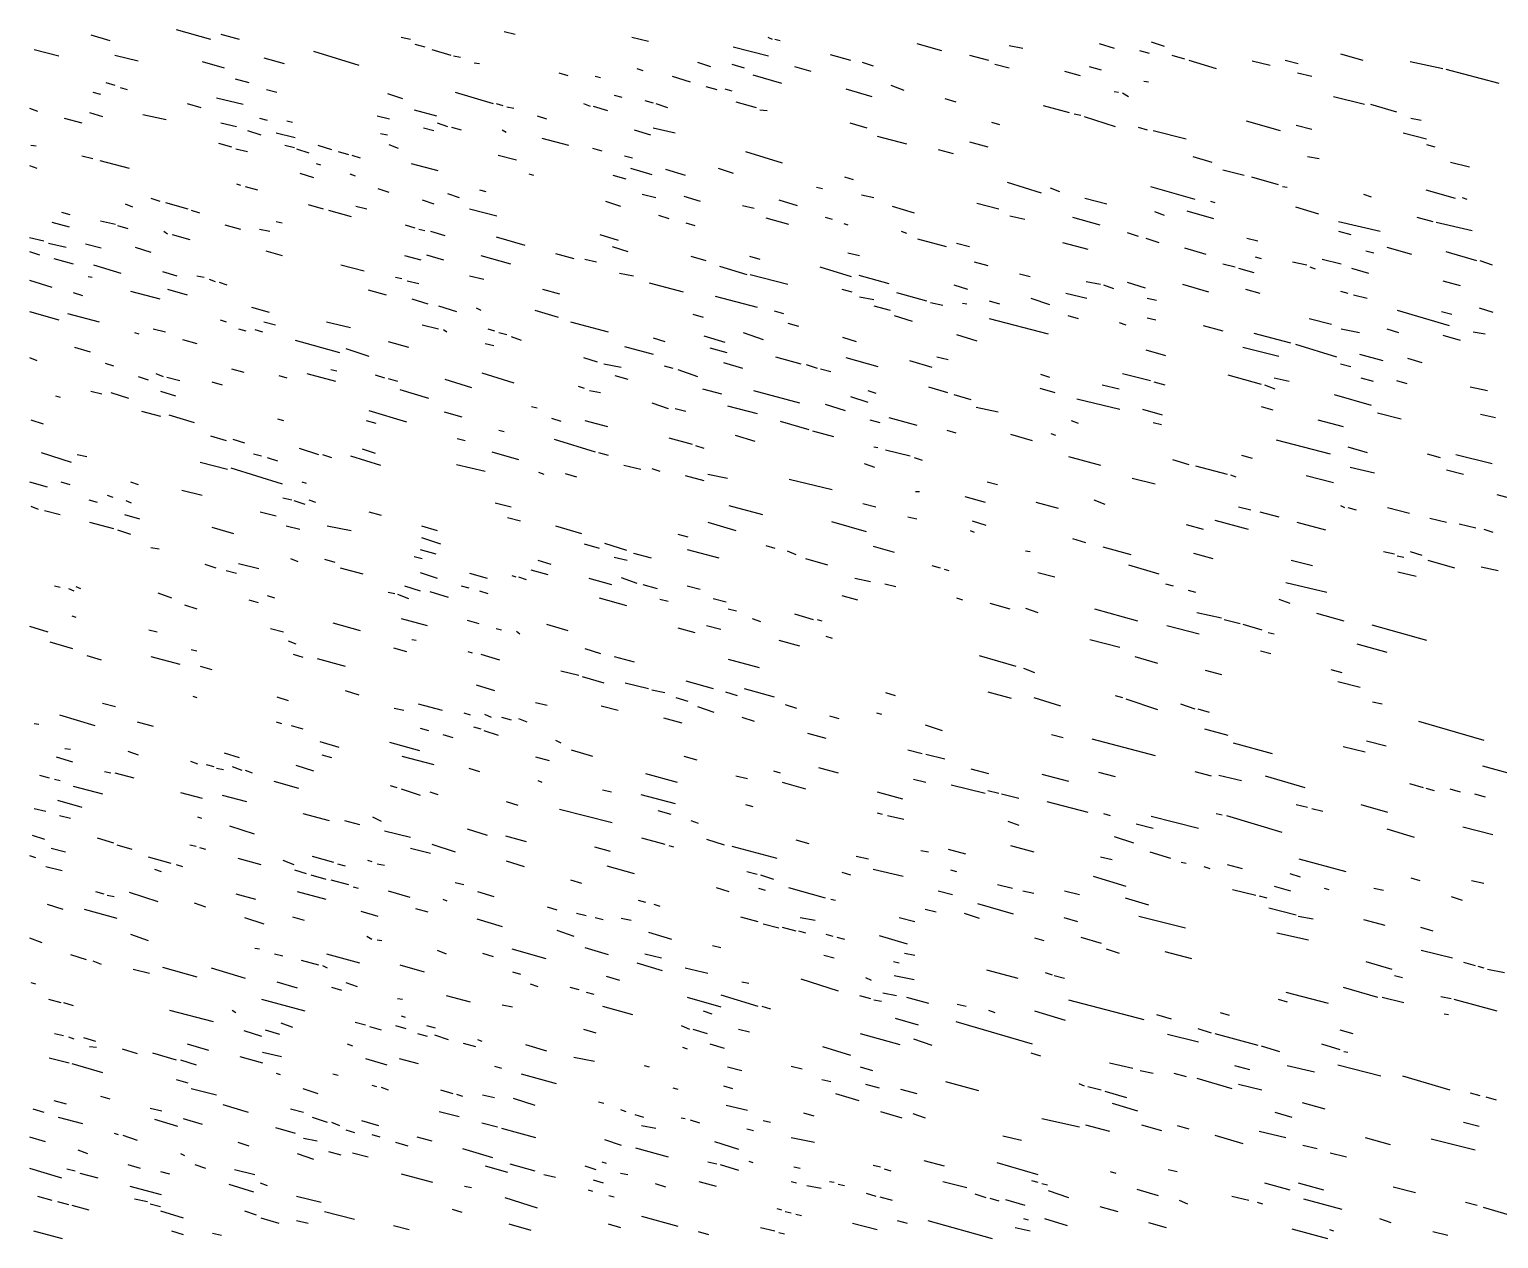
# Model space of a CAD drawing. Extents: x 0 to 599, y 0 to 600.
# Drawn here: x 0.2 to 394.2, y 0.2 to 324.4 of the extents above; entities that cross this region are included whole.
import ezdxf

# ---------------------------------------------------------------- set-up
doc = ezdxf.new("R2010")
doc.units = 0
doc.header["$MEASUREMENT"] = 0
doc.layers.add('MARBLE_FSET6', color=134, linetype='CONTINUOUS')

msp = doc.modelspace()

# ---------------------------------------------------------------- linework, layer by layer
at = {"layer": 'MARBLE_FSET6'}
for p, q in [((39.57, 324.43), (48.73, 321.81)), ((51.48, 323.12), (56.43, 321.81)), ((127.51, 323.87), (130.44, 323.12)), ((16.67, 322.93), (21.8, 321.44)), ((99.85, 322.37), (102.41, 321.81)), ((103.51, 320.5), (106.26, 319.75)), ((161.77, 322.37), (166.17, 321.25)), ((188.89, 319.75), (198.41, 317.32)), ((198.23, 322.37), (199.33, 321.81)), ((200.06, 321.81), (201.53, 321.44)), ((238.17, 320.69), (244.76, 318.81)), ((262.9, 320.12), (266.56, 319.38)), ((287.08, 320.69), (291.11, 319.38)), ((301.01, 321.06), (304.49, 319.94)), ((1.47, 319), (8.06, 317.32)), ((23.08, 317.5), (29.31, 316.01)), ((46.53, 315.82), (52.4, 314.13)), ((63.02, 316.76), (68.52, 315.26)), ((76.4, 318.63), (88.49, 314.88)), ((108.09, 319), (113.22, 317.5)), ((113.95, 317.32), (115.79, 316.94)), ((119.45, 315.44), (120.92, 315.26)), ((179.36, 315.63), (182.84, 314.51)), ((214.9, 317.69), (220.4, 316.19)), ((223.51, 315.63), (226.44, 314.7)), ((252.27, 317.5), (257.4, 316.19)), ((297.89, 318.81), (300.46, 318.07)), ((306.5, 317.5), (309.98, 316.57)), ((311.08, 316.19), (318.41, 313.95)), ((328.12, 316.01), (332.89, 314.88)), ((336.92, 316.19), (340.4, 315.26)), ((351.76, 317.88), (357.8, 316.19)), ((370.44, 315.82), (379.24, 313.95)), ((142.17, 312.82), (144.55, 312.07)), ((151.88, 311.89), (153.34, 311.51)), ((163.05, 313.95), (164.7, 313.39)), ((172.58, 311.89), (177.34, 310.39)), ((188.52, 315.07), (191.82, 314.13)), ((194.2, 312.26), (201.89, 310.02)), ((205.37, 314.51), (209.77, 313.2)), ((259.05, 315.07), (262.9, 314.13)), ((277.74, 313.2), (281.95, 312.07)), ((284.34, 314.51), (287.63, 313.57)), ((340.21, 312.82), (344.06, 311.89)), ((379.97, 313.76), (394.26, 310.02)), ((17.22, 307.58), (19.24, 307.02)), ((20.7, 310.2), (23.08, 309.45)), ((24.55, 308.89), (26.38, 308.33)), ((55.33, 311.14), (58.99, 310.2)), ((63.76, 308.33), (66.5, 307.58)), ((114.32, 307.58), (124.58, 304.59)), ((181.56, 309.08), (184.49, 308.33)), ((186.69, 308.52), (188.52, 307.96)), ((219.11, 308.52), (226.08, 306.46)), ((231.21, 309.45), (234.69, 308.14)), ((291.11, 307.77), (292.21, 307.58)), ((293.31, 307.39), (294.96, 306.46)), ((298.99, 310.58), (300.27, 310.39)), ((42.5, 304.59), (46.17, 303.46)), ((50.38, 306.08), (57.53, 304.4)), ((96.18, 307.21), (100.21, 305.9)), ((125.31, 304.59), (127.15, 304.03)), ((128.24, 303.65), (130.08, 303.28)), ((148.76, 304.59), (150.6, 303.84)), ((151.33, 303.84), (155.18, 302.71)), ((157.01, 306.83), (159.02, 306.27)), ((165.25, 305.34), (167.45, 304.77)), ((168.18, 304.59), (171.3, 303.46)), ((189.62, 304.96), (195.11, 303.46)), ((245.68, 305.9), (248.61, 304.96)), ((272.06, 304.03), (279.02, 302.15)), ((349.92, 306.46), (358.17, 304.4)), ((359.82, 304.4), (366.78, 302.34)), ((0.18, 303.28), (2.38, 302.53)), ((9.53, 300.66), (14.29, 299.34)), ((16.31, 302.15), (19.79, 301.03)), ((30.6, 301.59), (36.82, 300.28)), ((61.92, 300.66), (63.94, 300.09)), ((69.25, 299.91), (70.72, 299.53)), ((93.44, 301.22), (96.73, 300.47)), ((103.33, 302.9), (109.37, 301.22)), ((136.31, 301.22), (138.87, 300.47)), ((196.03, 302.9), (198.05, 302.71)), ((258.14, 299.53), (260.34, 298.97)), ((280.31, 301.78), (282.14, 301.4)), ((283.05, 301.03), (291.3, 298.41)), ((326.47, 299.91), (335.63, 297.29)), ((370.63, 300.66), (373.37, 300.09)), ((51.48, 299.34), (55.69, 298.41)), ((58.63, 297.29), (62.29, 296.16)), ((66.32, 296.72), (71.45, 295.41)), ((94.35, 296.54), (96.18, 296.16)), ((105.89, 298.03), (108.64, 297.29)), ((109.56, 299.34), (112.31, 298.41)), ((113.4, 298.22), (115.97, 297.47)), ((126.96, 297.47), (128.06, 296.91)), ((162.32, 297.47), (166.72, 296.16)), ((167.45, 298.03), (173.31, 296.72)), ((220.21, 299.34), (224.79, 298.03)), ((227.54, 295.79), (235.42, 293.73)), ((297.53, 298.22), (299.91, 297.47)), ((301.56, 297.29), (310.35, 295.04)), ((339.85, 298.78), (344.06, 297.66)), ((368.61, 296.72), (374.84, 295.04)), ((0.55, 293.35), (2.02, 293.17)), ((50.93, 293.92), (54.41, 292.98)), ((55.51, 292.42), (58.63, 291.67)), ((68.7, 293.35), (71.27, 292.79)), ((71.82, 292.42), (75.11, 291.29)), ((77.5, 293.35), (81.16, 292.23)), ((82.99, 291.67), (85.74, 290.92)), ((96.55, 293.54), (99.11, 292.61)), ((137.59, 295.23), (144.73, 293.35)), ((151.15, 292.61), (153.71, 291.86)), ((192.18, 291.67), (202.08, 288.67)), ((243.85, 292.23), (247.88, 291.11)), ((252.27, 294.29), (257.22, 292.98)), ((374.84, 293.54), (377.04, 292.98)), ((0.18, 287.93), (2.2, 287.18)), ((14.29, 290.55), (17.22, 289.8)), ((19.05, 289.24), (26.93, 287.18)), ((77.13, 288.49), (78.23, 288.11)), ((86.66, 290.73), (88.85, 289.98)), ((102.6, 288.49), (109.74, 286.61)), ((125.86, 290.73), (130.81, 289.42)), ((159.76, 290.55), (161.95, 289.98)), ((312.18, 290.36), (317.31, 288.86)), ((342.96, 290.36), (346.08, 289.8)), ((381.25, 288.86), (386.38, 287.55)), ((72.73, 285.87), (76.4, 284.74)), ((86.11, 285.68), (87.57, 285.12)), ((134.11, 285.68), (135.39, 285.3)), ((156.64, 285.3), (160.12, 284.37)), ((161.4, 287.18), (167.08, 285.49)), ((170.75, 286.99), (176.06, 285.3)), ((184.85, 287.18), (188.89, 285.87)), ((218.75, 284.93), (221.13, 284.18)), ((320.24, 286.8), (325.92, 285.3)), ((327.94, 284.93), (335.08, 282.87)), ((55.69, 283.06), (56.79, 282.68)), ((58.08, 282.31), (61.37, 281.37)), ((93.62, 281.75), (96.55, 280.81)), ((112.31, 280.44), (115.42, 279.31)), ((120.92, 281.37), (122.56, 281)), ((164.52, 280.25), (168.18, 279.31)), ((211.24, 282.12), (212.89, 281.75)), ((223.33, 280.06), (226.63, 279.31)), ((262.35, 283.43), (271.51, 280.62)), ((273.89, 281.93), (276.46, 281)), ((300.82, 282.31), (312.73, 278.94)), ((336.18, 282.31), (337.47, 282.12)), ((357.98, 280.25), (360, 279.5)), ((374.66, 281.37), (382.53, 279.13)), ((25.83, 277.63), (27.85, 276.88)), ((32.79, 279.13), (35.18, 278.38)), ((36.64, 278), (42.69, 276.32)), ((43.6, 275.94), (45.8, 275.2)), ((74.93, 277.44), (78.96, 276.32)), ((80.43, 275.94), (86.47, 274.26)), ((87.76, 277.07), (90.69, 276.32)), ((105.53, 278.75), (108.64, 277.63)), ((118.17, 276.32), (125.5, 274.45)), ((154.63, 278.38), (158.66, 277.07)), ((175.69, 279.69), (180.09, 278.38)), ((191.45, 277.25), (194.56, 276.51)), ((201.16, 278.75), (206.11, 277.25)), ((231.57, 277.07), (237.44, 275.2)), ((254.29, 277.82), (260.15, 276.32)), ((283.24, 279.13), (289.1, 277.63)), ((316.95, 278.38), (318.05, 278)), ((339.66, 276.88), (345.89, 275.01)), ((384.37, 279.31), (385.65, 278.94)), ((6.23, 272.76), (10.81, 271.45)), ((8.79, 275.38), (10.99, 274.82)), ((19.24, 273.14), (23.27, 272.2)), ((52.58, 272.01), (56.79, 270.89)), ((66.32, 272.95), (67.97, 272.57)), ((100.95, 272.01), (103.51, 271.26)), ((168.92, 274.63), (171.66, 273.7)), ((176.24, 272.57), (178.63, 271.83)), ((197.68, 273.88), (203.73, 272.2)), ((213.62, 274.07), (215.45, 273.51)), ((218.56, 272.39), (219.66, 272.01)), ((263.08, 274.45), (267.11, 273.51)), ((279.94, 274.07), (287.27, 272.01)), ((301.92, 275.57), (304.49, 274.63)), ((310.53, 275.76), (317.68, 273.7)), ((351.21, 272.95), (362.38, 270.33)), ((372.27, 274.07), (376.49, 272.95)), ((377.4, 272.76), (387.11, 270.51)), ((0.18, 268.64), (4.03, 267.71)), ((23.82, 271.83), (26.56, 271.08)), ((36.27, 270.33), (37.19, 269.58)), ((38.47, 269.39), (43.24, 268.08)), ((61.92, 270.89), (64.67, 270.33)), ((104.61, 270.89), (106.26, 270.51)), ((107.73, 270.33), (111.57, 269.2)), ((125.31, 268.83), (133.01, 266.58)), ((153.16, 269.39), (158.11, 267.89)), ((233.95, 270.33), (235.42, 269.77)), ((238.35, 268.27), (246.05, 266.21)), ((294.6, 269.95), (297.53, 269.02)), ((299.54, 268.46), (303.02, 267.33)), ((326.66, 268.46), (329.59, 267.71)), ((351.21, 270.33), (354.5, 269.39)), ((0.18, 264.9), (2.93, 263.96)), ((5.31, 267.15), (10.08, 266.02)), ((15.21, 266.96), (19.42, 265.83)), ((28.58, 266.02), (32.79, 264.71)), ((63.57, 265.09), (67.97, 263.78)), ((141.25, 264.34), (146.2, 263.03)), ((156.46, 266.21), (160.67, 264.9)), ((219.66, 264.52), (222.78, 263.78)), ((248.79, 267.15), (252.27, 266.21)), ((277.19, 267.33), (283.97, 265.46)), ((309.98, 265.83), (315.66, 264.15)), ((358.53, 265.09), (360.73, 264.52)), ((364.21, 266.02), (370.81, 264.15)), ((379.97, 264.9), (388.21, 262.46)), ((6.78, 263.03), (11.91, 261.53)), ((17.4, 261.34), (24.73, 259.1)), ((83.73, 261.34), (89.95, 259.66)), ((100.76, 263.78), (105.16, 262.65)), ((106.63, 263.96), (111.21, 262.65)), ((121.28, 263.78), (129.16, 261.53)), ((149.13, 262.84), (152.24, 262.09)), ((177.53, 263.59), (181.56, 262.46)), ((185.22, 260.97), (192.55, 258.72)), ((193.28, 263.59), (196.03, 262.84)), ((212.15, 260.78), (220.58, 258.16)), ((253.56, 262.09), (257.22, 261.15)), ((320.24, 261.53), (323.54, 260.78)), ((324.46, 260.41), (328.49, 259.28)), ((328.86, 263.4), (330.5, 263.03)), ((338.93, 262.09), (342.78, 261.34)), ((343.51, 260.78), (344.98, 260.22)), ((346.81, 262.84), (351.94, 261.53)), ((354.69, 260.41), (359.27, 259.1)), ((389.13, 262.46), (392.43, 261.34)), ((0.18, 257.22), (6.23, 255.35)), ((15.94, 258.16), (17.04, 257.97)), ((35.91, 259.47), (39.76, 258.35)), ((45.07, 258.35), (47.08, 257.97)), ((48.37, 257.41), (50.02, 256.85)), ((51.11, 256.66), (53.13, 255.91)), ((98.38, 257.97), (100.03, 257.6)), ((101.5, 257.04), (104.61, 256.29)), ((118.17, 258.35), (122.02, 257.41)), ((158.47, 259.1), (162.14, 258.35)), ((166.35, 256.47), (175.51, 254.04)), ((193.47, 258.72), (203.54, 256.1)), ((222.6, 258.53), (230.66, 256.29)), ((265.65, 258.91), (268.58, 258.16)), ((283.6, 256.85), (287.45, 256.1)), ((294.6, 256.66), (299.36, 255.16)), ((309.44, 256.1), (316.4, 254.04)), ((379.24, 257.04), (383.82, 255.73)), ((11.91, 253.85), (14.47, 253.1)), ((27.3, 254.23), (35.18, 252.17)), ((37.19, 254.79), (42.5, 253.29)), ((91.05, 254.6), (95.82, 253.29)), ((102.78, 252.17), (106.99, 250.86)), ((137.77, 254.79), (142.35, 253.48)), ((184.12, 252.92), (195.3, 249.92)), ((218.02, 254.79), (220.76, 254.04)), ((222.78, 252.73), (226.63, 251.98)), ((232.67, 253.85), (240.73, 251.61)), ((248.06, 255.91), (251.73, 254.79)), ((268.76, 252.36), (273.71, 250.67)), ((278.11, 253.67), (283.79, 252.36)), ((288.18, 255.91), (290.93, 254.98)), ((299.91, 252.36), (302.47, 251.79)), ((326.29, 254.79), (330.14, 253.67)), ((351.76, 254.23), (353.77, 253.67)), ((355.24, 253.29), (358.9, 252.36)), ((0.18, 248.8), (8.06, 246.55)), ((10.44, 248.24), (18.87, 245.99)), ((59.73, 249.92), (64.49, 248.61)), ((109.92, 250.3), (114.69, 248.8)), ((120, 249.73), (121.28, 249.17)), ((135.76, 249.17), (141.98, 247.3)), ((199.88, 248.99), (202.44, 248.24)), ((226.63, 250.3), (231.02, 249.17)), ((241.83, 251.23), (245.13, 250.48)), ((250.44, 251.05), (251.54, 250.86)), ((257.59, 251.61), (260.34, 250.86)), ((366.96, 249.17), (380.89, 245.05)), ((378.87, 248.8), (381.62, 248.05)), ((388.95, 249.73), (392.61, 248.61)), ((51.3, 246.55), (52.95, 245.99)), ((63.02, 245.99), (66.14, 245.24)), ((79.88, 245.99), (86.29, 244.49)), ((105.53, 245.24), (109.92, 244.12)), ((145.28, 245.99), (155.36, 243.37)), ((178.08, 248.05), (180.82, 247.3)), ((203.54, 245.62), (206.47, 244.87)), ((232.12, 247.68), (236.89, 246.18)), ((257.59, 246.93), (273.34, 242.81)), ((278.66, 247.68), (281.4, 246.93)), ((292.4, 245.8), (294.23, 245.24)), ((299.91, 247.11), (302.29, 246.55)), ((314.93, 245.05), (320.24, 243.56)), ((343.33, 246.93), (349.37, 245.43)), ((28.4, 243.18), (29.5, 242.81)), ((33.34, 244.12), (36.64, 243.37)), ((41.22, 241.31), (45.07, 240.19)), ((56.24, 244.12), (58.26, 243.56)), ((60.64, 243.93), (62.66, 243.37)), ((71.45, 241.12), (83.36, 237.75)), ((96.37, 240.75), (101.86, 239.25)), ((111.21, 243.93), (112.12, 243.37)), ((123.11, 244.12), (124.95, 243.56)), ((126.05, 243.18), (128.24, 242.62)), ((129.34, 242.06), (132.09, 241.12)), ((167.45, 241.68), (170.56, 240.75)), ((181.01, 242.25), (186.69, 240.56)), ((191.63, 243.18), (196.95, 241.31)), ((218.2, 241.87), (221.86, 240.75)), ((248.79, 242.62), (254.29, 240.94)), ((328.49, 243), (338.38, 240.37)), ((351.94, 244.12), (356.89, 243.18)), ((364.21, 244.12), (367.33, 243.18)), ((379.24, 242.43), (383.82, 241.12)), ((387.3, 243.37), (390.6, 242.81)), ((0.18, 236.44), (2.2, 235.69)), ((12.27, 239.25), (16.49, 237.94)), ((85.01, 238.88), (91.24, 236.82)), ((122.38, 240.19), (124.76, 239.63)), ((148.76, 236.44), (152.43, 235.32)), ((159.76, 239.44), (167.45, 237.38)), ((182.66, 239.06), (187.24, 237.75)), ((200.24, 236.63), (207.02, 234.76)), ((219.11, 236.44), (227.73, 234.01)), ((243.48, 236.63), (246.6, 235.88)), ((299.54, 238.5), (304.86, 237)), ((325.56, 239.25), (335.27, 236.82)), ((339.66, 240), (350.66, 236.63)), ((356.89, 237.38), (363.11, 235.69)), ((20.52, 234.95), (22.72, 234.2)), ((54.41, 233.45), (57.71, 232.51)), ((80.98, 233.26), (82.63, 232.89)), ((154.26, 234.76), (158.84, 233.82)), ((170.38, 234.2), (172.76, 233.63)), ((174.05, 233.26), (179.36, 231.39)), ((186.32, 235.13), (191.45, 233.63)), ((208.49, 234.57), (211.42, 233.63)), ((212.34, 233.45), (215.08, 232.7)), ((236.15, 235.69), (242.2, 233.82)), ((351.76, 234.76), (354.5, 234.01)), ((369.71, 236.26), (373.56, 235.13)), ((29.31, 231.39), (32.06, 230.45)), ((34.08, 232.14), (36.09, 231.39)), ((37.01, 231.2), (40.49, 230.27)), ((49.1, 229.89), (51.85, 229.14)), ((67.05, 231.58), (69.25, 231.01)), ((74.56, 232.14), (82.26, 230.08)), ((92.89, 231.76), (95.45, 231.01)), ((96.37, 230.83), (98.93, 230.08)), ((111.57, 230.64), (118.72, 228.39)), ((121.47, 232.32), (130.08, 229.7)), ((147.3, 228.77), (148.95, 228.21)), ((157.19, 231.58), (160.67, 230.64)), ((241.28, 228.58), (246.41, 227.08)), ((271.33, 231.95), (273.71, 231.2)), ((287.82, 229.14), (292.4, 228.02)), ((293.31, 232.14), (300.82, 230.27)), ((301.74, 229.89), (304.67, 229.14)), ((321.53, 231.76), (330.5, 229.33)), ((331.42, 229.14), (334.17, 228.02)), ((333.98, 231.01), (338.02, 230.08)), ((357.25, 231.01), (360.55, 230.08)), ((366.78, 230.27), (369.53, 229.52)), ((386.56, 228.58), (391.15, 227.64)), ((7.15, 226.15), (8.43, 225.77)), ((16.67, 227.46), (19.6, 226.71)), ((21.98, 227.08), (26.75, 225.59)), ((35.36, 227.46), (39.39, 226.15)), ((99.48, 227.83), (107.18, 225.59)), ((150.41, 227.64), (153.34, 227.08)), ((180.64, 228.02), (185.77, 226.71)), ((194.38, 227.64), (206.66, 224.27)), ((220.4, 225.96), (224.98, 224.46)), ((224.98, 227.64), (227.18, 226.9)), ((248.06, 226.52), (252.64, 225.21)), ((271.15, 228.21), (275.18, 227.08)), ((281.04, 225.4), (292.58, 222.59)), ((350.11, 226.52), (360, 223.71)), ((30.23, 222.03), (35.36, 220.72)), ((37.56, 221.09), (44.34, 219.03)), ((91.24, 222.22), (101.31, 219.22)), ((111.39, 221.84), (116.15, 220.53)), ((134.84, 223.34), (136.31, 222.96)), ((167.08, 224.27), (171.48, 222.78)), ((173.31, 222.78), (176.24, 222.03)), ((187.42, 223.53), (195.3, 221.47)), ((213.62, 223.9), (218.93, 222.22)), ((254.11, 223.15), (259.97, 221.84)), ((298.63, 222.59), (303.94, 221.09)), ((330.5, 223.34), (333.62, 222.4)), ((361.65, 221.65), (368.06, 219.97)), ((389.31, 221.28), (393.34, 220.34)), ((0.55, 219.78), (3.85, 218.66)), ((66.69, 219.97), (68.34, 219.59)), ((90.5, 219.59), (93.07, 218.85)), ((126.05, 216.97), (127.51, 216.6)), ((140.15, 220.16), (142.72, 219.41)), ((149.13, 219.59), (155.18, 217.91)), ((201.53, 219.41), (209.22, 217.16)), ((210.14, 216.79), (215.82, 215.29)), ((225.53, 219.78), (228.27, 219.03)), ((230.66, 220.34), (238.17, 218.28)), ((246.23, 216.97), (248.61, 216.22)), ((279.57, 219.59), (281.4, 218.85)), ((301.56, 219.03), (303.76, 218.47)), ((345.71, 219.78), (352.49, 217.91)), ((48.73, 215.48), (52.95, 214.17)), ((54.78, 214.54), (57.89, 213.6)), ((114.87, 214.73), (117.07, 214.17)), ((140.89, 214.54), (151.88, 211.17)), ((171.66, 214.91), (177.89, 213.23)), ((178.81, 212.85), (181.01, 212.11)), ((189.44, 215.66), (194.75, 213.98)), ((263.27, 215.85), (269.13, 214.17)), ((274.08, 216.04), (275.36, 215.66)), ((334.53, 214.35), (349.01, 210.61)), ((3.3, 210.98), (11.36, 208.36)), ((13.01, 210.42), (15.57, 209.86)), ((60.27, 210.61), (62.47, 210.05)), ((63.94, 209.67), (66.69, 208.74)), ((72.55, 212.11), (77.68, 210.42)), ((78.78, 210.42), (81.16, 209.67)), ((86.29, 210.05), (94.35, 207.61)), ((89.4, 211.92), (92.89, 210.8)), ((124.21, 211.17), (131.36, 209.11)), ((152.79, 210.98), (155.36, 210.23)), ((226.63, 212.48), (227.73, 212.29)), ((229.74, 211.73), (236.34, 210.05)), ((237.44, 209.67), (239.63, 208.92)), ((278.84, 209.86), (287.45, 207.61)), ((306.69, 209.11), (311.08, 207.8)), ((325.19, 210.23), (328.12, 209.49)), ((353.77, 212.48), (358.9, 210.98)), ((375.02, 210.61), (378.5, 209.67)), ((382.72, 210.42), (392.43, 207.99)), ((45.98, 208.36), (53.31, 206.49)), ((54.23, 206.86), (67.97, 202.56)), ((114.69, 207.8), (122.38, 205.93)), ((136.67, 205.74), (138.14, 205.18)), ((143.82, 205.37), (146.93, 204.43)), ((159.57, 207.61), (164.15, 206.49)), ((167.08, 206.68), (169.28, 205.93)), ((182.11, 205.18), (187.42, 204.06)), ((224.06, 207.99), (226.81, 207.05)), ((312.92, 207.43), (321.34, 205.18)), ((322.26, 204.99), (323.73, 204.43)), ((354.32, 207.05), (360.92, 205.55)), ((380.15, 206.3), (384.73, 205.18)), ((0.18, 203.12), (4.95, 201.81)), ((8.61, 203.12), (10.99, 202.37)), ((27.3, 203.12), (29.31, 202.37)), ((73.28, 203.12), (74.38, 202.75)), ((176.06, 204.81), (181.01, 203.49)), ((203.91, 203.87), (215.45, 201.06)), ((257.04, 203.12), (259.79, 202.37)), ((295.88, 204.06), (302.11, 202.56)), ((342.6, 204.81), (349.92, 202.93)), ((16.12, 198.25), (18.32, 197.69)), ((21.07, 199.56), (22.53, 199)), ((26.02, 198.07), (27.48, 197.5)), ((41.04, 200.87), (46.53, 199.56)), ((68.15, 198.81), (70.53, 198.25)), ((71.08, 198.07), (74.02, 197.13)), ((75.11, 198.25), (76.95, 197.69)), ((125.13, 197.5), (129.34, 196.38)), ((223.69, 197.32), (227.18, 196.38)), ((237.8, 200.5), (238.9, 200.5)), ((250.99, 199.19), (256.49, 197.69)), ((270.05, 197.69), (276.09, 196.01)), ((285.62, 198.25), (288.55, 197.13)), ((393.71, 199.75), (402.69, 197.32)), ((0.55, 196.57), (2.56, 195.82)), ((4.21, 195.44), (8.43, 194.32)), ((25.65, 194.32), (29.68, 193.2)), ((62.11, 195.07), (66.32, 193.95)), ((91.24, 195.07), (94.53, 194.13)), ((128.43, 193.57), (131.91, 192.64)), ((187.79, 196.76), (196.76, 194.32)), ((235.79, 193.76), (238.17, 193.2)), ((324.46, 196.38), (327.76, 195.63)), ((330.14, 195.07), (335.27, 193.76)), ((351.76, 196.76), (352.86, 196.19)), ((353.77, 196.19), (355.97, 195.63)), ((364.4, 196.19), (370.26, 194.7)), ((375.76, 193.39), (380.15, 192.26)), ((16.31, 192.26), (22.72, 190.58)), ((23.82, 190.2), (27.3, 189.08)), ((49.1, 190.95), (54.96, 189.27)), ((69.07, 191.33), (72.73, 190.39)), ((80.06, 191.33), (86.47, 190.02)), ((105.34, 191.33), (109.56, 190.02)), ((141.25, 191.33), (148.21, 189.27)), ((182.11, 192.26), (189.62, 190.02)), ((215.27, 192.45), (224.61, 189.83)), ((252.46, 190.02), (253.56, 189.64)), ((253.01, 192.64), (256.67, 191.51)), ((310.35, 191.7), (314.93, 190.39)), ((318.05, 192.82), (327.02, 190.39)), ((340.03, 192.26), (347.73, 190.2)), ((383.63, 191.89), (388.03, 190.76)), ((390.23, 190.39), (392.61, 189.64)), ((32.79, 185.52), (34.99, 185.15)), ((105.34, 188.14), (110.47, 186.46)), ((148.95, 186.46), (152.98, 185.34)), ((154.44, 186.65), (160.31, 184.77)), ((174.05, 189.08), (176.79, 188.33)), ((197.68, 186.08), (200.06, 185.34)), ((226.44, 185.9), (232.12, 184.21)), ((279.94, 187.96), (283.42, 186.83)), ((288, 185.71), (295.51, 183.65)), ((70.17, 182.53), (72.18, 181.78)), ((79.33, 182.34), (82.08, 181.59)), ((103.33, 183.09), (105.53, 182.53)), ((104.98, 184.96), (109.19, 183.84)), ((136.49, 182.15), (139.97, 181.03)), ((157.01, 182.9), (160.49, 182.15)), ((162.14, 184.02), (166.9, 182.71)), ((176.61, 184.96), (185.04, 182.71)), ((203.36, 184.59), (205.74, 183.65)), ((208.31, 182.53), (214.17, 180.84)), ((267.3, 184.59), (268.58, 184.4)), ((312.37, 184.02), (317.5, 182.53)), ((338.56, 182.15), (344.24, 180.66)), ((363.3, 184.4), (366.23, 183.84)), ((366.96, 183.28), (368.79, 182.9)), ((370.44, 184.4), (373.56, 183.46)), ((375.21, 182.15), (382.35, 180.09)), ((47.27, 181.03), (50.2, 180.09)), ((52.95, 179.34), (55.69, 178.6)), ((56.24, 181.22), (61.74, 179.91)), ((83.54, 180.09), (89.59, 178.41)), ((104.98, 178.78), (109.56, 177.29)), ((118.17, 178.6), (122.93, 177.29)), ((129.53, 178.03), (130.63, 177.66)), ((131.36, 177.66), (133.37, 176.91)), ((134.66, 179.53), (139.24, 178.22)), ((158.84, 177.47), (163.05, 175.98)), ((242.2, 180.66), (244.4, 180.09)), ((245.5, 179.72), (246.78, 179.34)), ((270.6, 178.78), (275.18, 177.66)), ((294.96, 180.84), (303.02, 178.41)), ((367.15, 178.97), (372.09, 177.85)), ((389.5, 180.28), (394.08, 179.34)), ((6.96, 175.23), (8.43, 174.85)), ((10.63, 174.48), (12.09, 173.92)), ((12.64, 175.04), (13.92, 174.48)), ((34.63, 173.35), (38.29, 172.04)), ((96.37, 173.54), (98.2, 173.17)), ((100.76, 175.23), (104.98, 173.92)), ((107.54, 173.73), (112.49, 172.23)), ((115.97, 175.23), (117.98, 174.66)), ((120.92, 173.92), (123.11, 173.17)), ((150.23, 177.29), (156.27, 175.6)), ((164.7, 175.6), (168.55, 174.48)), ((176.61, 175.23), (180.09, 174.29)), ((221.5, 177.29), (225.71, 176.35)), ((229.56, 175.79), (232.49, 175.04)), ((304.86, 175.79), (306.87, 175.23)), ((310.9, 174.1), (312.92, 173.54)), ((337.1, 176.16), (348.09, 173.54)), ((41.77, 170.17), (45.07, 169.05)), ((58.99, 171.48), (61.56, 170.73)), ((63.94, 172.61), (65.95, 172.04)), ((98.93, 172.98), (101.86, 171.86)), ((152.98, 172.04), (160.31, 169.98)), ((169.28, 171.67), (171.48, 171.11)), ((183.57, 171.86), (187.05, 170.92)), ((218.02, 172.61), (222.23, 171.48)), ((248.79, 172.04), (250.44, 171.48)), ((257.77, 170.55), (263.08, 169.05)), ((335.27, 171.67), (338.2, 170.55)), ((11.54, 167.18), (12.64, 166.8)), ((99.85, 166.43), (106.81, 164.56)), ((117.62, 166.05), (120.73, 165.12)), ((187.6, 169.05), (189.8, 168.49)), ((194.02, 166.43), (196.21, 165.68)), ((205.37, 167.74), (210.32, 166.24)), ((211.42, 166.24), (212.7, 165.87)), ((267.3, 169.24), (270.6, 168.11)), ((285.8, 169.05), (297.34, 165.87)), ((313.28, 168.11), (319.88, 166.61)), ((320.61, 166.24), (324.82, 165.12)), ((345.34, 167.93), (352.67, 165.87)), ((0.18, 164.37), (5.13, 162.87)), ((32.24, 163.43), (34.44, 162.87)), ((64.85, 163.81), (68.34, 162.87)), ((81.53, 165.3), (88.85, 163.24)), ((125.31, 163.81), (126.78, 163.43)), ((130.81, 163.06), (131.73, 162.31)), ((138.87, 164.93), (144.55, 163.24)), ((174.05, 163.99), (178.63, 162.68)), ((181.74, 164.56), (185.59, 163.62)), ((213.8, 161.75), (215.45, 161.19)), ((305.22, 164.56), (313.83, 162.31)), ((325.56, 164.93), (330.69, 163.43)), ((332.34, 162.68), (333.98, 162.31)), ((360.18, 164.74), (374.84, 160.62)), ((5.68, 160.25), (11.73, 158.38)), ((43.6, 158.19), (45.07, 157.82)), ((69.62, 160.44), (71.63, 159.69)), ((97.83, 158.56), (101.31, 157.63)), ((102.78, 160.81), (103.88, 160.62)), ((117.8, 157.63), (118.9, 157.25)), ((149.13, 158.38), (153.34, 157.07)), ((201.16, 160.62), (206.66, 159.13)), ((284.52, 160.81), (292.58, 158.75)), ((330.32, 157.82), (333.07, 157.07)), ((356.15, 159.69), (364.21, 157.44)), ((15.57, 156.51), (19.42, 155.38)), ((32.79, 156.32), (40.49, 154.26)), ((45.98, 153.7), (49.1, 152.76)), ((70.9, 156.88), (73.47, 156.13)), ((77.31, 155.76), (84.82, 153.7)), ((121.28, 156.88), (126.23, 155.38)), ((157.01, 156.32), (162.32, 154.82)), ((187.6, 155.57), (195.85, 153.32)), ((254.84, 156.51), (264.73, 153.7)), ((296.61, 156.32), (302.66, 154.45)), ((142.72, 152.39), (147.48, 151.26)), ((148.4, 150.89), (154.26, 149.2)), ((176.24, 149.77), (183.57, 147.71)), ((266.75, 153.14), (269.68, 152.01)), ((315.48, 152.57), (319.88, 151.45)), ((349.19, 152.76), (352.12, 152.01)), ((84.82, 147.15), (88.49, 146.02)), ((120, 148.64), (124.95, 147.15)), ((159.94, 149.2), (166.17, 147.71)), ((167.08, 147.33), (170.56, 146.58)), ((186.87, 146.77), (189.98, 145.83)), ((191.82, 147.71), (199.88, 145.46)), ((229.74, 146.58), (232.31, 145.83)), ((257.22, 146.77), (263.45, 145.09)), ((291.3, 145.83), (293.31, 145.27)), ((351.02, 149.58), (357.07, 148.08)), ((19.79, 143.78), (23.27, 142.84)), ((43.97, 145.65), (45.07, 145.27)), ((66.5, 145.46), (69.62, 144.52)), ((98.02, 142.46), (100.58, 141.9)), ((104.43, 143.59), (110.84, 141.9)), ((135.94, 143.96), (139.05, 143.21)), ((153.53, 143.03), (158.11, 141.9)), ((173.5, 145.27), (176.79, 144.34)), ((179.36, 142.84), (183.76, 141.34)), ((202.81, 143.4), (205.92, 142.46)), ((269.5, 145.27), (276.64, 143.03)), ((294.23, 144.9), (302.66, 142.09)), ((308.89, 143.59), (312.73, 142.28)), ((313.47, 142.28), (316.58, 141.34)), ((360.37, 144.15), (362.93, 143.59)), ((1.47, 138.35), (2.75, 138.16)), ((8.24, 140.59), (17.77, 137.78)), ((29.13, 138.72), (33.34, 137.6)), ((66.32, 138.72), (67.79, 138.35)), ((116.7, 141.15), (118.35, 140.59)), ((122.2, 140.78), (124.03, 140.03)), ((126.78, 140.03), (129.34, 139.28)), ((131.36, 139.66), (133.56, 138.72)), ((170.2, 139.84), (175.15, 138.53)), ((191.27, 140.03), (194.56, 138.91)), ((214.72, 140.41), (217.28, 139.66)), ((227.36, 141.15), (228.64, 140.78)), ((240.37, 137.97), (244.95, 136.47)), ((372.64, 138.91), (390.23, 133.85)), ((70.35, 137.78), (73.47, 136.85)), ((104.98, 137.04), (107.18, 136.47)), ((111.02, 135.35), (113.77, 134.6)), ((119.27, 137.41), (121.28, 136.85)), ((122.02, 136.47), (125.86, 135.16)), ((208.85, 135.73), (213.8, 134.41)), ((274.26, 135.35), (277.37, 134.6)), ((285.07, 134.23), (302.11, 129.73)), ((315.3, 136.85), (321.53, 135.16)), ((9.71, 131.61), (11.18, 131.42)), ((26.56, 130.86), (29.31, 129.92)), ((52.4, 130.48), (56.43, 129.17)), ((78.05, 133.48), (83.18, 131.98)), ((96.73, 133.29), (104.79, 131.05)), ((141.25, 133.85), (142.72, 133.1)), ((145.47, 131.23), (151.15, 129.55)), ((235.79, 131.23), (239.63, 130.3)), ((240.55, 130.11), (245.68, 128.8)), ((322.99, 133.1), (333.44, 130.3)), ((352.49, 132.17), (358.35, 130.67)), ((358.72, 133.67), (364.03, 132.36)), ((7.33, 129.36), (11.73, 128.05)), ((43.42, 128.24), (45.25, 127.49)), ((47.63, 127.3), (49.65, 126.74)), ((50.38, 126.37), (52.21, 125.99)), ((54.6, 126.74), (57.16, 125.8)), ((71.63, 127.11), (76.4, 125.62)), ((78.6, 129.92), (81.16, 129.17)), ((100.03, 129.55), (108.64, 127.3)), ((117.98, 126.37), (120.92, 125.43)), ((135.94, 129.36), (139.6, 128.42)), ((175.69, 129.55), (179.18, 128.61)), ((211.79, 126.55), (217.1, 125.05)), ((252.64, 126.18), (257.4, 124.87)), ((389.86, 126.93), (401.59, 123.74)), ((2.93, 124.49), (5.5, 123.74)), ((6.96, 123.37), (8.43, 123)), ((20.34, 125.43), (21.98, 125.05)), ((23.08, 125.05), (28.21, 123.74)), ((58.08, 125.8), (59.91, 125.05)), ((65.77, 122.81), (72.37, 120.94)), ((136.49, 123), (137.59, 122.62)), ((165.44, 124.87), (173.86, 122.62)), ((189.62, 124.31), (192.73, 123.56)), ((199.69, 125.62), (201.53, 125.05)), ((202.08, 122.62), (208.31, 120.75)), ((237.25, 123.37), (240.55, 122.62)), ((271.69, 124.68), (278.84, 122.81)), ((286.9, 125.24), (291.3, 124.12)), ((312.73, 125.43), (317.13, 124.31)), ((319.15, 124.49), (325.19, 123)), ((331.6, 124.31), (342.23, 121.12)), ((370.26, 122.25), (373.92, 121.12)), ((11.91, 121.5), (19.79, 119.44)), ((40.67, 119.81), (46.53, 118.32)), ((51.85, 119.06), (58.44, 117.38)), ((96.92, 121.68), (98.75, 121.12)), ((99.85, 120.75), (104.98, 119.06)), ((107.54, 120), (109.74, 119.25)), ((153.89, 120.56), (156.27, 120)), ((164.15, 119.25), (173.31, 116.82)), ((227.54, 120), (234.32, 118.13)), ((247.33, 121.87), (256.49, 119.63)), ((257.22, 120.37), (260.15, 119.63)), ((260.89, 119.44), (265.47, 118.32)), ((374.66, 120.94), (376.86, 120.37)), ((381.07, 120.75), (383.82, 120)), ((387.66, 119.44), (390.6, 118.69)), ((1.47, 115.51), (4.58, 114.76)), ((7.69, 117.75), (14.29, 115.88)), ((128.06, 117.38), (131.18, 116.44)), ((142.35, 115.32), (156.46, 111.76)), ((168.73, 114.95), (172.21, 114.01)), ((192.18, 116.63), (194.2, 116.07)), ((227.54, 114.38), (228.82, 114.01)), ((272.98, 117.38), (283.97, 114.57)), ((339.85, 116.63), (342.96, 115.88)), ((344.06, 115.51), (346.99, 114.76)), ((357.25, 116.63), (364.4, 114.57)), ((8.24, 113.63), (11.18, 112.89)), ((45.25, 113.26), (46.35, 112.89)), ((53.86, 110.83), (60.46, 108.77)), ((73.47, 114.2), (80.61, 112.32)), ((84.64, 112.32), (88.67, 111.2)), ((92.15, 113.26), (94.53, 112.14)), ((177.53, 112.32), (179.54, 111.58)), ((230.29, 113.63), (234.69, 112.7)), ((262.53, 112.14), (265.47, 111.01)), ((288.18, 114.2), (290.02, 113.63)), ((296.98, 111.39), (301.56, 110.27)), ((301.01, 113.45), (313.65, 110.27)), ((318.41, 114.2), (320.06, 113.82)), ((321.16, 113.63), (336, 109.14)), ((384.55, 110.64), (392.61, 108.58)), ((0.92, 108.39), (4.21, 107.27)), ((18.32, 107.64), (22.72, 106.33)), ((95.45, 109.52), (102.41, 107.83)), ((117.62, 110.08), (122.93, 108.39)), ((127.88, 108.21), (133.37, 106.71)), ((164.34, 107.64), (170.56, 105.96)), ((181.74, 107.27), (186.5, 105.77)), ((205.74, 107.08), (209.22, 106.15)), ((291.11, 108.02), (296.24, 106.33)), ((364.21, 110.08), (371.54, 107.83)), ((0.18, 102.96), (1.83, 102.4)), ((6.05, 104.84), (9.89, 103.9)), ((23.63, 105.77), (27.66, 104.65)), ((32.06, 102.59), (38.11, 100.9)), ((43.24, 105.77), (44.89, 105.4)), ((45.8, 105.02), (47.45, 104.65)), ((76.03, 102.78), (81.71, 101.09)), ((102.41, 104.84), (107.73, 103.53)), ((108.09, 105.96), (114.32, 103.9)), ((151.69, 105.21), (155.91, 104.09)), ((171.66, 105.59), (172.95, 105.21)), ((188.52, 105.4), (200.61, 102.22)), ((221.86, 102.78), (225.16, 102.03)), ((239.27, 104.27), (241.28, 103.9)), ((246.6, 104.65), (251.18, 103.34)), ((263.27, 105.59), (269.5, 103.9)), ((287.45, 102.59), (290.56, 101.84)), ((300.64, 103.9), (306.14, 102.22)), ((4.58, 99.97), (8.98, 98.85)), ((33.71, 99.22), (35.54, 98.66)), ((39.57, 100.53), (41.22, 99.97)), ((56.06, 102.22), (62.29, 100.53)), ((68.15, 101.65), (71.08, 100.53)), ((71.27, 99.03), (74.38, 98.1)), ((82.81, 100.72), (84.82, 100.16)), ((90.87, 101.65), (91.97, 101.28)), ((93.44, 100.72), (95.45, 100.34)), ((128.06, 101.47), (132.82, 99.97)), ((154.99, 100.16), (162.32, 98.1)), ((192.55, 98.66), (195.3, 97.91)), ((226.44, 99.22), (234.5, 97.35)), ((247.15, 99.03), (248.79, 98.66)), ((309.07, 101.09), (310.35, 100.9)), ((315.11, 99.97), (316.76, 99.41)), ((321.34, 100.53), (325.37, 99.41)), ((340.58, 102.03), (353.22, 98.66)), ((75.66, 97.72), (79.69, 96.6)), ((80.98, 96.41), (85.74, 95.1)), ((114.32, 95.66), (116.7, 95.1)), ((145.28, 96.41), (148.21, 95.48)), ((196.21, 97.72), (199.69, 96.6)), ((218.02, 98.47), (220.4, 97.72)), ((259.79, 95.1), (263.82, 94.17)), ((285.44, 97.35), (294.23, 94.73)), ((333.98, 94.73), (338.38, 93.42)), ((338.2, 98.1), (340.95, 97.16)), ((370.63, 96.97), (373.01, 96.22)), ((386.93, 96.22), (390.23, 95.48)), ((17.95, 93.23), (20.15, 92.67)), ((21.07, 92.29), (22.9, 91.92)), ((26.93, 93.04), (34.63, 90.61)), ((55.51, 92.67), (60.82, 91.17)), ((72, 93.23), (79.69, 91.17)), ((87.02, 94.54), (88.31, 94.17)), ((96.37, 93.42), (102.23, 91.73)), ((111.02, 91.17), (112.12, 90.8)), ((120.37, 93.23), (124.76, 91.92)), ((163.42, 90.98), (165.44, 90.42)), ((184.31, 94.35), (187.79, 93.23)), ((195.66, 94.17), (197.5, 93.6)), ((203.73, 94.35), (213.62, 91.54)), ((215.08, 91.17), (216.37, 90.98)), ((243.85, 93.42), (247.69, 92.48)), ((266.56, 93.42), (269.5, 92.85)), ((277.74, 93.42), (281.77, 92.48)), ((294.05, 91.54), (300.27, 89.67)), ((322.81, 93.79), (329.04, 92.29)), ((329.95, 92.11), (331.97, 91.54)), ((347.36, 94.17), (348.64, 93.79)), ((360.73, 94.17), (363.3, 93.6)), ((381.44, 91.92), (384.37, 90.98)), ((4.95, 89.86), (9.16, 88.55)), ((14.84, 88.55), (23.63, 86.12)), ((44.34, 90.23), (47.45, 89.11)), ((89.04, 87.99), (93.62, 86.68)), ((103.69, 88.74), (106.99, 87.8)), ((139.05, 89.11), (141.62, 88.36)), ((146.93, 87.43), (149.5, 86.86)), ((167.63, 89.86), (169.28, 89.3)), ((240.37, 88.55), (243.3, 87.8)), ((250.81, 87.43), (254.84, 86.12)), ((254.47, 90.05), (264, 87.24)), ((297.71, 86.68), (310.17, 83.49)), ((332.52, 88.92), (339.85, 87.05)), ((340.4, 86.68), (344.43, 85.93)), ((57.89, 86.3), (63.02, 84.62)), ((70.72, 86.49), (73.83, 85.55)), ((120.18, 85.93), (126.96, 83.87)), ((141.62, 82.93), (146.2, 81.25)), ((151.88, 86.3), (154.08, 85.74)), ((158.84, 86.12), (161.59, 85.55)), ((190.9, 86.49), (195.48, 85.18)), ((196.95, 84.62), (201.16, 83.49)), ((202.08, 83.68), (205.74, 82.75)), ((206.47, 82.75), (208.31, 82.18)), ((206.84, 86.3), (210.87, 85.55)), ((233.4, 86.3), (237.62, 85.18)), ((277.56, 86.3), (281.22, 85.18)), ((357.98, 85.74), (363.66, 84.24)), ((373.19, 83.68), (376.49, 82.75)), ((0.18, 80.87), (3.48, 79.56)), ((27.3, 81.81), (32.06, 80.12)), ((90.69, 81.25), (91.97, 80.5)), ((93.44, 80.31), (94.72, 80.12)), ((166.17, 82.37), (172.4, 80.5)), ((183.39, 78.81), (185.59, 78.25)), ((213.8, 81.81), (215.63, 81.25)), ((216.73, 81.06), (218.75, 80.5)), ((228.09, 81.44), (235.6, 79.19)), ((269.68, 80.87), (272.24, 80.12)), ((282.14, 81.06), (287.63, 79.38)), ((334.72, 82.18), (343.15, 80.31)), ((11.18, 76.38), (15.39, 75.07)), ((60.64, 78.07), (61.92, 77.88)), ((65.95, 76.57), (68.15, 76.01)), ((73.1, 74.88), (77.68, 73.57)), ((79.88, 76.57), (88.67, 74.13)), ((109.56, 77.5), (111.94, 76.57)), ((121.65, 76.76), (124.58, 75.82)), ((129.53, 77.88), (138.69, 75.26)), ((149.13, 78.25), (155.36, 76.38)), ((165.25, 76.57), (169.65, 75.44)), ((213.25, 76.19), (216, 75.44)), ((234.87, 76.76), (237.62, 76.19)), ((288.92, 77.88), (292.4, 76.76)), ((304.67, 77.13), (311.82, 75.26)), ((373.37, 77.5), (381.8, 75.44)), ((17.22, 74.7), (19.42, 73.76)), ((28.03, 72.45), (32.43, 71.33)), ((35.91, 73.01), (45.07, 70.39)), ((48.92, 72.82), (58.08, 70.02)), ((78.78, 73.39), (80.06, 72.82)), ((99.48, 73.57), (106.08, 71.7)), ((129.71, 71.7), (131.91, 71.14)), ((163.05, 74.13), (169.83, 72.07)), ((176.06, 72.82), (182.11, 71.33)), ((231.94, 74.51), (233.4, 74.13)), ((256.85, 72.26), (265.28, 70.02)), ((272.61, 71.51), (274.44, 70.95)), ((358.53, 74.51), (365.5, 72.45)), ((384.73, 74.32), (387.85, 73.39)), ((388.58, 73.2), (390.23, 72.82)), ((391.15, 72.45), (395.73, 71.51)), ((0.55, 68.89), (1.83, 68.52)), ((66.5, 69.08), (72, 67.39)), ((81.16, 67.58), (83.91, 66.83)), ((85.01, 68.89), (88.12, 67.77)), ((134.47, 68.52), (136.49, 67.77)), ((145.1, 67.58), (147.48, 67.02)), ((154.81, 70.58), (158.47, 69.45)), ((191.27, 69.08), (193.1, 68.71)), ((207.02, 69.83), (217.1, 66.65)), ((224.43, 70.2), (225.89, 69.45)), ((232.12, 70.76), (237.44, 69.64)), ((274.99, 70.76), (277.74, 70.02)), ((352.49, 67.58), (361.65, 64.96)), ((366.23, 70.76), (368.43, 70.2)), ((5.31, 64.4), (8.61, 63.46)), ((9.34, 63.46), (11.91, 62.71)), ((62.47, 64.4), (74.02, 61.22)), ((98.93, 64.59), (100.21, 64.4)), ((111.94, 65.34), (118.35, 63.65)), ((149.5, 66.27), (151.51, 65.71)), ((176.61, 64.96), (185.59, 62.34)), ((185.59, 65.52), (195.48, 62.53)), ((222.78, 65.34), (225.71, 64.59)), ((226.63, 64.21), (228.64, 63.84)), ((229.01, 66.08), (232.67, 65.34)), ((235.42, 64.96), (241.28, 63.28)), ((248.98, 63.09), (251.36, 62.53)), ((278.84, 64.21), (298.99, 58.97)), ((335.08, 64.4), (337.47, 63.65)), ((337.1, 66.27), (348.46, 63.28)), ((362.93, 64.96), (368.79, 63.46)), ((378.69, 65.15), (381.44, 64.59)), ((382.17, 64.4), (393.71, 61.22)), ((37.74, 61.4), (49.47, 58.41)), ((54.6, 61.4), (55.51, 60.84)), ((99.85, 59.91), (100.95, 59.53)), ((126.96, 62.9), (129.71, 62.34)), ((153.89, 62.53), (161.95, 60.28)), ((180.82, 61.22), (183.21, 60.47)), ((196.58, 62.53), (198.96, 61.78)), ((232.31, 59.34), (238.53, 57.47)), ((257.4, 61.4), (259.05, 60.84)), ((269.68, 61.22), (277.92, 58.78)), ((302.47, 60.28), (306.32, 59.16)), ((319.51, 60.84), (321.89, 60.09)), ((379.6, 60.47), (380.7, 60.28)), ((6.96, 55.23), (9.34, 54.66)), ((57.71, 55.98), (62.47, 54.48)), ((63.39, 56.16), (67.24, 55.04)), ((67.6, 58.03), (70.72, 56.91)), ((87.57, 58.22), (90.32, 57.47)), ((91.42, 57.1), (94.53, 56.16)), ((98.38, 57.29), (101.13, 56.54)), ((104.24, 55.23), (106.81, 54.48)), ((106.63, 57.29), (109.01, 56.72)), ((148.76, 56.35), (152.06, 55.41)), ((174.96, 57.29), (177.16, 56.35)), ((178.08, 56.35), (181.92, 55.23)), ((190.35, 56.35), (193.28, 55.6)), ((222.96, 55.23), (233.59, 52.23)), ((248.61, 58.41), (269.13, 52.42)), ((313.47, 56.54), (317.13, 55.41)), ((318.05, 55.23), (329.59, 52.04)), ((351.57, 56.16), (355.05, 55.23)), ((10.63, 54.29), (12.09, 53.73)), ((14.66, 54.1), (17.95, 53.17)), ((16.31, 51.67), (18.14, 51.48)), ((42.5, 52.42), (48.18, 50.73)), ((85.37, 52.42), (86.84, 51.86)), ((108.82, 54.85), (112.49, 53.54)), ((116.52, 52.61), (119.82, 51.67)), ((120.37, 53.54), (121.47, 53.17)), ((133.19, 52.23), (138.87, 50.55)), ((175.33, 51.48), (176.61, 51.11)), ((182.66, 52.42), (186.5, 51.29)), ((212.89, 51.67), (220.4, 49.42)), ((237.25, 53.73), (242.2, 52.04)), ((305.4, 55.04), (313.65, 52.98)), ((330.5, 51.86), (335.45, 50.36)), ((346.63, 52.42), (351.57, 50.92)), ((5.5, 48.67), (10.81, 47.36)), ((25.1, 51.11), (29.13, 49.8)), ((33.16, 49.98), (39.57, 48.11)), ((40.67, 48.11), (44.89, 46.8)), ((56.61, 49.05), (62.66, 47.36)), ((62.66, 50.17), (67.79, 49.05)), ((90.32, 48.49), (96, 46.8)), ((99.3, 48.49), (104.43, 47.18)), ((146.2, 48.86), (151.69, 47.74)), ((268.76, 49.98), (271.33, 49.24)), ((289.83, 47.36), (296.06, 45.87)), ((352.67, 50.36), (353.77, 50.17)), ((11.54, 47.18), (19.79, 44.74)), ((66.32, 44.56), (67.42, 44.18)), ((81.53, 44.37), (82.99, 43.99)), ((124.95, 46.43), (126.78, 45.87)), ((132.09, 44.37), (141.44, 41.75)), ((165.07, 46.61), (166.35, 46.24)), ((187.42, 46.24), (191.27, 45.3)), ((204.46, 46.43), (207.39, 45.68)), ((222.96, 46.24), (226.26, 45.3)), ((298.08, 45.3), (301.56, 44.56)), ((307.05, 44.56), (310.35, 43.62)), ((323.36, 46.61), (327.39, 45.49)), ((337.47, 46.61), (344.79, 44.93)), ((351.02, 46.8), (362.56, 43.81)), ((368.43, 43.81), (381.07, 40.06)), ((39.57, 42.87), (42.69, 41.93)), ((43.6, 40.44), (50.38, 38.75)), ((73.47, 40.44), (77.5, 39.13)), ((91.97, 41.37), (93.25, 41)), ((94.53, 40.81), (96.37, 40.06)), ((110.47, 40.06), (113.77, 39.13)), ((172.76, 40.62), (174.05, 40.25)), ((186.32, 41.19), (188.7, 40.44)), ((212.7, 42.87), (215.08, 42.31)), ((224.43, 41.56), (228.09, 40.62)), ((233.77, 40.25), (238.17, 39.13)), ((245.86, 42.31), (254.66, 39.88)), ((281.59, 41.75), (283.05, 41.19)), ((283.97, 41), (287.63, 40.06)), ((288.55, 39.69), (294.41, 38)), ((313.28, 43.24), (322.63, 40.44)), ((324.46, 41.56), (330.69, 40.06)), ((6.78, 37.25), (10.08, 36.32)), ((19.24, 38.38), (21.8, 37.63)), ((52.03, 36.13), (58.81, 34.07)), ((114.69, 38.94), (116.34, 38.38)), ((121.65, 38.75), (124.95, 38)), ((129.89, 37.82), (135.76, 35.94)), ((152.79, 36.88), (154.26, 36.51)), ((187.05, 35.94), (192.73, 34.63)), ((216.37, 39.13), (222.6, 37.25)), ((290.56, 36.51), (297.34, 34.45)), ((341.5, 36.69), (347.54, 35.01)), ((386.56, 39.31), (389.13, 38.56)), ((390.78, 38.19), (393.53, 37.44)), ((1.1, 35.01), (4.03, 34.07)), ((7.88, 32.76), (14.47, 31.08)), ((32.61, 35.19), (35.73, 34.45)), ((33.71, 32.2), (39.94, 30.33)), ((41.4, 32.39), (46.53, 30.89)), ((70.17, 35.01), (73.65, 34.07)), ((76.03, 32.76), (80.06, 31.45)), ((89.22, 31.83), (93.8, 30.51)), ((110.11, 34.26), (115.42, 32.95)), ((158.66, 34.82), (160.12, 34.26)), ((162.5, 33.51), (164.89, 32.76)), ((174.96, 32.57), (176.06, 32.39)), ((177.34, 32.01), (179.91, 31.26)), ((196.95, 31.83), (198.96, 31.45)), ((207.76, 33.88), (210.5, 33.14)), ((228.46, 34.26), (234.14, 32.57)), ((237.07, 33.7), (240.37, 32.57)), ((271.69, 32.39), (281.77, 30.14)), ((334.17, 34.07), (338.75, 32.76)), ((22.9, 28.46), (24, 28.08)), ((25.28, 27.89), (29.13, 26.58)), ((66.14, 29.95), (71.45, 28.46)), ((81.16, 31.45), (83.36, 30.51)), ((85.01, 29.39), (87.39, 28.64)), ((91.97, 28.08), (94.17, 27.52)), ((121.47, 31.26), (125.68, 30.14)), ((126.78, 29.77), (135.94, 27.33)), ((164.34, 30.51), (168.18, 29.77)), ((192.55, 29.58), (194.38, 29.2)), ((261.25, 27.71), (266.2, 26.58)), ((283.42, 30.7), (289.83, 29.02)), ((298.44, 30.7), (303.76, 29.2)), ((307.97, 30.51), (311.08, 29.58)), ((318.05, 27.89), (325.56, 25.65)), ((329.95, 29.02), (337.1, 27.33)), ((384.73, 31.45), (388.95, 30.33)), ((0.18, 27.52), (4.4, 26.21)), ((13.19, 23.96), (15.76, 23.03)), ((56.06, 26.02), (58.99, 25.09)), ((73.65, 27.15), (77.31, 26.4)), ((98.38, 26.02), (101.68, 25.09)), ((104.06, 27.52), (108.09, 26.4)), ((116.34, 24.34), (124.4, 21.9)), ((154.44, 26.77), (158.84, 25.27)), ((162.69, 24.52), (171.48, 22.09)), ((183.94, 26.21), (190.35, 24.15)), ((204.46, 27.33), (210.69, 26.02)), ((341.68, 25.27), (345.53, 24.34)), ((358.35, 27.33), (365.13, 25.46)), ((376.12, 26.96), (387.85, 23.96)), ((26.56, 20.03), (29.86, 19.1)), ((40.67, 23.03), (41.77, 22.46)), ((44.52, 20.03), (47.45, 19.1)), ((72, 23.03), (76.4, 21.53)), ((80.43, 23.59), (83.73, 22.65)), ((86.84, 23.21), (91.05, 22.09)), ((128.98, 20.22), (135.76, 18.35)), ((153.71, 20.78), (154.81, 20.41)), ((182.11, 20.78), (184.49, 20.22)), ((185.4, 20.03), (190.35, 18.53)), ((193.1, 20.97), (194.2, 20.59)), ((226.44, 19.84), (228.46, 19.47)), ((240, 21.15), (245.5, 19.66)), ((259.6, 20.59), (270.6, 17.41)), ((349.01, 23.21), (353.4, 22.09)), ((0.18, 19.1), (8.79, 16.47)), ((10.26, 18.91), (12.46, 18.35)), ((13.74, 17.78), (18.5, 16.47)), ((35.36, 18.16), (37.74, 17.6)), ((55.15, 18.72), (60.64, 17.41)), ((99.85, 17.6), (108.27, 15.35)), ((122.38, 19.66), (128.43, 17.97)), ((138.14, 17.41), (141.25, 16.66)), ((149.13, 19.66), (152.06, 18.72)), ((151.33, 15.91), (154.08, 15.16)), ((158.66, 17.78), (160.67, 17.41)), ((205.19, 19.47), (206.84, 19.1)), ((229.37, 18.91), (231.21, 18.35)), ((290.02, 18.16), (291.48, 17.78)), ((305.59, 18.72), (307.97, 18.16)), ((27.11, 14.23), (35.54, 11.98)), ((53.68, 14.79), (60.27, 12.73)), ((62.11, 15.16), (63.94, 14.41)), ((116.89, 14.23), (118.72, 13.85)), ((150.05, 13.29), (151.15, 12.92)), ((168, 14.98), (170.75, 14.04)), ((179.73, 15.54), (184.31, 14.23)), ((204.46, 15.54), (205.92, 15.16)), ((208.67, 14.41), (212.52, 13.67)), ((214.72, 15.54), (216, 15.35)), ((217.1, 14.79), (218.75, 14.41)), ((224.61, 12.36), (227.18, 11.61)), ((245.13, 15.54), (251.54, 13.85)), ((253.74, 12.17), (256.67, 11.23)), ((268.95, 15.73), (270.6, 15.35)), ((271.69, 14.98), (273.16, 14.6)), ((273.34, 13.1), (278.84, 11.23)), ((297.16, 13.48), (302.84, 11.79)), ((331.42, 15.16), (338.2, 13.29)), ((340.4, 15.16), (347.18, 13.29)), ((365.86, 14.04), (371.91, 12.54)), ((2.38, 11.61), (6.23, 10.48)), ((7.69, 10.11), (10.63, 9.36)), ((11.54, 9.17), (16.12, 7.86)), ((28.4, 10.86), (31.88, 10.11)), ((32.61, 9.55), (35.36, 8.8)), ((71.82, 11.61), (78.41, 9.92)), ((113.59, 8.05), (116.15, 7.3)), ((127.69, 11.23), (136.31, 8.42)), ((155.54, 11.79), (157.01, 11.42)), ((200.61, 8.24), (201.89, 7.86)), ((228.27, 11.42), (231.57, 10.48)), ((257.77, 11.05), (260.15, 10.3)), ((261.98, 10.67), (267.11, 9.17)), ((287.27, 8.8), (292.03, 7.49)), ((308.52, 10.48), (310.72, 9.55)), ((322.63, 11.61), (327.21, 10.48)), ((329.4, 9.92), (330.87, 9.55)), ((341.86, 10.86), (352.12, 8.05)), ((385.28, 9.92), (388.4, 9.17)), ((390.05, 8.61), (397.01, 6.55)), ((35.36, 7.68), (41.4, 5.8)), ((57.89, 7.68), (61.01, 6.55)), ((62.29, 5.8), (67.05, 4.31)), ((71.82, 5.05), (74.93, 4.31)), ((79.33, 7.49), (87.39, 5.43)), ((128.79, 4.12), (134.66, 2.43)), ((155.36, 4.12), (158.66, 3.18)), ((164.34, 6.18), (174.05, 3.56)), ((202.81, 7.49), (204.46, 7.11)), ((205.74, 6.74), (207.21, 6.37)), ((220.95, 4.31), (227.54, 2.62)), ((232.85, 5.05), (235.6, 4.31)), ((241.1, 5.05), (258.32, 0.19)), ((266.75, 5.62), (268.03, 5.24)), ((272.43, 5.62), (278.47, 3.74)), ((300.27, 4.49), (305.04, 3.18)), ((362.2, 5.62), (365.31, 4.49)), ((1.28, 2.25), (8.98, 0.19)), ((38.29, 2.25), (41.4, 1.31)), ((49.28, 1.68), (51.66, 1.12)), ((97.83, 3.74), (102.05, 2.62)), ((179.54, 2.06), (182.29, 1.31)), ((196.21, 3.18), (200.06, 2.25)), ((201.16, 1.87), (202.63, 1.5)), ((264.55, 3.18), (268.58, 2.25)), ((338.75, 2.81), (348.27, 0.19)), ((348.82, 2.62), (349.92, 2.25)), ((376.49, 2.06), (380.52, 1.12))]:
    msp.add_line(p, q, dxfattribs=at)

doc.saveas('drawing.dxf')
